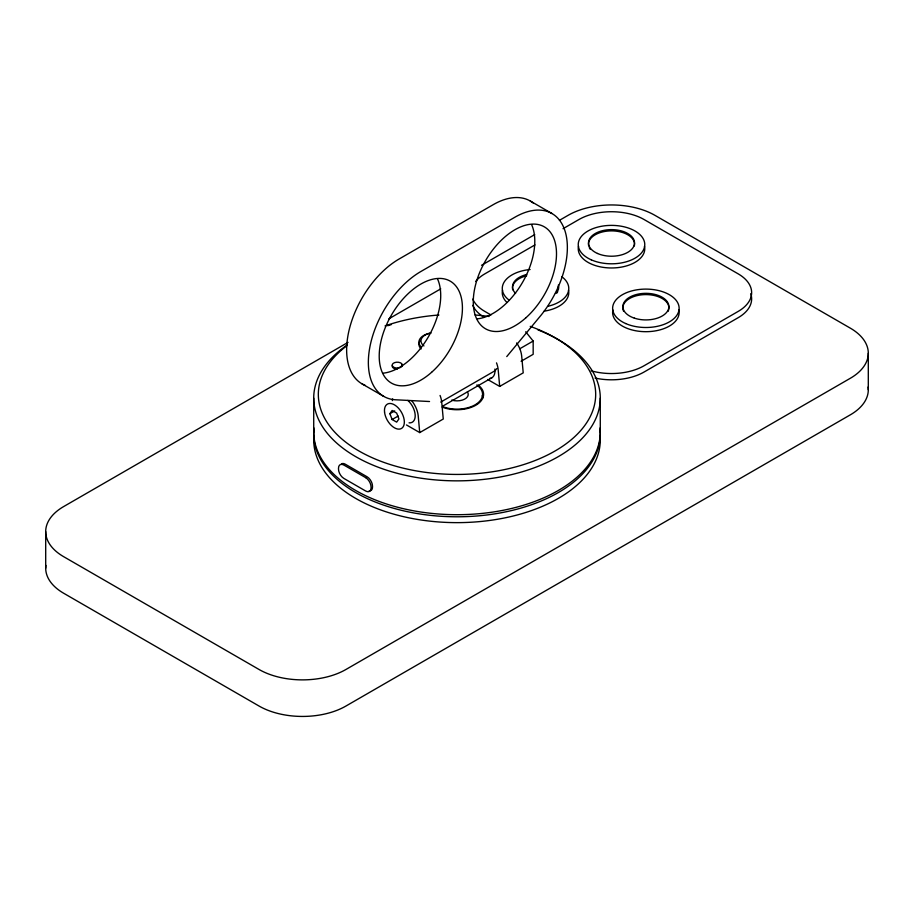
<?xml version="1.0" encoding="UTF-8"?>
<svg xmlns="http://www.w3.org/2000/svg" width="914" height="914" viewBox="0 0 914 914"><rect width="100%" height="100%" fill="white"/><g stroke="black" fill="none" stroke-linecap="round" stroke-linejoin="round"><path stroke-width="1.37" d="M389.878 413.699L392.14 410.477L396.665 413.094L398.927 418.92L396.665 422.131L392.14 419.526L389.878 413.699L394.699 410.912M496.805 368.582L494.988 370.764L440.719 402.103M506.756 356.586L541.122 315.124A74.194 42.844 -60 0 0 565.572 232.864A74.194 42.844 -60 0 0 514.89 217.224L420.817 271.538A74.194 42.844 -60 0 0 370.136 345.698A74.194 42.844 -60 0 0 394.585 399.726L429.534 401.52M348.028 342.384L63.683 506.55A61.409 35.452 0 0 0 63.683 556.695L259.073 669.494A61.409 35.452 0 0 0 345.915 669.494L850.317 378.282A61.409 35.452 0 0 0 850.317 328.149L654.927 215.338A61.409 35.452 0 0 0 568.085 215.338L559.425 220.343M388.827 318.837L440.742 288.858M481.541 265.3L534.701 234.612M534.953 244.918L484.866 273.834A46.054 26.586 0 0 0 475.6 281.512M563.058 228.694L578.939 219.52A46.054 26.586 0 0 1 644.073 219.52L738.146 273.834A46.054 26.586 0 0 1 738.146 311.434L644.073 365.749A46.054 26.586 0 0 1 591.141 370.798M392.14 419.526L398.173 416.041M519.895 348.702L533.17 341.048L525.699 331.771M442.467 406.284L491.812 377.79M521.106 361.281L533.17 354.312L533.17 341.048M406.467 424.941L419.732 432.596L443.256 419.023L441.691 401.954A18.417 10.637 60 0 0 440.057 395.454M487.63 379.47L499.695 386.428L523.219 372.855L521.654 355.786A18.417 10.637 60 0 0 516.673 342.933M530.28 201.011L551.987 213.545M490.967 314.964L484.866 311.434A46.054 26.586 0 0 1 472.755 299.095M362.013 383.846L383.72 396.379M499.695 386.428L498.141 369.359A18.417 10.637 60 0 0 496.508 362.869M419.732 432.596L418.178 415.527A18.417 10.637 60 0 0 411.768 400.778M868.3 353.215L868.3 389.775M600.281 398.127L600.281 431.979M313.719 398.127L313.719 431.979M45.7 531.617L45.7 568.177M623.634 311.331A23.021 13.299 0 0 1 645.878 294.594A23.021 13.299 0 0 1 668.123 311.331M678.851 309.972A33.258 19.205 0 0 1 645.878 331.691A33.258 19.205 0 0 1 612.906 309.972M558.351 286.31A23.021 13.299 0 0 1 558.351 289.772M557.757 291.486A23.021 13.299 0 0 1 556.797 293.131M512.685 289.772A23.021 13.299 0 0 1 526.704 275.754M568.497 290.126A33.258 19.205 0 0 1 544.127 311.183M506.71 302.237A33.258 19.205 0 0 1 502.54 290.126M561.904 276.771A33.258 19.205 0 0 1 548.251 306.201M509.132 300.146A33.258 19.205 0 0 1 530.097 269.516M558.351 285.054A23.021 13.299 0 0 1 555.461 293.428M515.576 293.428A23.021 13.299 0 0 1 526.704 274.508M590.227 249.259A23.021 13.299 0 0 1 589.256 247.614M588.673 245.9A23.021 13.299 0 0 1 611.5 230.876A23.021 13.299 0 0 1 634.339 245.9M644.484 246.254A33.258 19.205 0 0 1 611.5 267.973A33.258 19.205 0 0 1 578.528 246.254M483.609 316.952A46.054 26.586 0 0 1 472.755 305.356M750.748 293.714A46.054 26.586 0 0 1 738.146 317.706L644.073 372.021A46.054 26.586 0 0 1 595.071 378.053M45.894 565.4A61.409 35.452 0 0 0 63.683 593.255L259.073 706.054A61.409 35.452 0 0 0 345.915 706.054L850.317 414.842A61.409 35.452 0 0 0 868.106 386.999M407.838 400.423A14.076 8.123 60 0 1 415.185 415.025A14.076 8.123 60 0 1 409.061 422.851M494.897 369.073A15.355 8.866 60 0 1 489.561 378.487M365.383 385.468A74.194 42.844 -60 0 1 349.799 327.326A74.194 42.844 -60 0 1 399.11 259.005L493.183 204.69A74.194 42.844 -60 0 1 533.376 203.125M531.628 224.684A58.85 33.978 -60 0 1 522.602 282.255A58.85 33.978 -60 0 1 477.257 318.849M437.555 278.998A58.85 33.978 -60 0 1 428.529 336.569A58.85 33.978 -60 0 1 383.183 373.163M392.346 400.618A18.417 10.637 60 0 1 392.677 398.881M397.293 369.119A5.118 2.959 0 0 1 392.357 365.406M401.726 364.697A5.118 2.959 0 0 1 402.411 366.171M401.726 366.605A5.118 2.959 0 0 1 393.1 366.822A5.118 2.959 0 0 1 396.413 362.218A5.118 2.959 0 0 1 402.24 365.886M421.114 348.965A16.372 9.448 0 0 1 419.058 343.001M419.469 341.79A16.372 9.448 0 0 1 420.166 340.614M421.114 346.874A16.372 9.448 0 0 1 431.054 333.016M423.925 345.926A14.327 8.272 0 0 1 429.809 333.244M369.165 490.875A7.678 4.433 60 0 0 372.512 487.025L372.512 486.179A7.678 4.433 60 0 0 367.085 476.788L345.378 464.255A7.678 4.433 60 0 0 341.539 463.866M476.777 385A25.581 14.773 0 0 1 475.954 404.296A25.581 14.773 0 0 1 442.787 406.65M467.397 391.889A11.254 6.501 0 0 1 464.563 399.19A11.254 6.501 0 0 1 451.699 400.103M600.11 427.912A143.281 82.717 0 0 1 457 514.696A143.281 82.717 0 0 1 313.89 427.912M544.218 332.502A143.281 82.717 0 0 1 569.388 449.437A143.281 82.717 0 0 1 366.503 462.267A143.281 82.717 0 0 1 347.24 344.955M387.696 325.727A143.281 82.717 0 0 1 391.238 324.641M537.9 329.851A143.281 82.717 0 0 1 542.973 331.965M530.234 326.378A138.677 80.066 0 0 1 572.301 438.857A138.677 80.066 0 0 1 376.225 459.445A138.677 80.066 0 0 1 346.977 345.629M385.057 325.921A138.677 80.066 0 0 1 438.903 314.999M475.097 314.999A138.677 80.066 0 0 1 489.116 316.484M478.113 385.023A26.609 15.367 0 0 1 476.423 404.868A26.609 15.367 0 0 1 442.216 407.141M482.192 395.705A26.609 15.367 0 0 1 483.095 397.647M600.11 435.852A143.281 82.717 0 0 1 457 522.637A143.281 82.717 0 0 1 313.89 435.852M600.11 430.003A143.281 82.717 0 0 1 457 516.787A143.281 82.717 0 0 1 313.89 430.003M365.634 477.622L343.927 465.089A7.678 4.433 60 0 0 338.5 468.219L338.5 469.053A7.678 4.433 60 0 0 343.927 478.456L365.634 490.989A7.678 4.433 60 0 0 371.061 487.859L371.061 487.025A7.678 4.433 60 0 0 365.634 477.622M625.633 323.533A33.258 19.205 0 0 0 678.851 310.806A33.258 19.205 0 0 0 633.151 290.561A33.258 19.205 0 0 0 625.633 323.533M634.362 318.141A23.021 13.299 0 0 0 668.899 306.636A23.021 13.299 0 0 0 634.362 295.119A23.021 13.299 0 0 0 634.362 318.141M591.255 259.827A33.258 19.205 0 0 0 644.484 247.1A33.258 19.205 0 0 0 598.773 226.843A33.258 19.205 0 0 0 591.255 259.827M597.482 253.464A23.021 13.299 0 0 0 634.339 244.655A23.021 13.299 0 0 0 602.692 230.636A23.021 13.299 0 0 0 597.482 253.464M384.543 412.111A14.076 8.123 60 0 0 400.458 428.917A14.076 8.123 60 0 0 398.207 407.884A14.076 8.123 60 0 0 384.543 412.111M525.664 317.992A58.85 33.978 -60 0 0 544.321 226.843A58.85 33.978 -60 0 0 474.697 288.573A58.85 33.978 -60 0 0 525.664 317.992M431.591 372.306A58.85 33.978 -60 0 0 450.236 281.158A58.85 33.978 -60 0 0 380.624 342.887A58.85 33.978 -60 0 0 431.591 372.306"/></g></svg>
